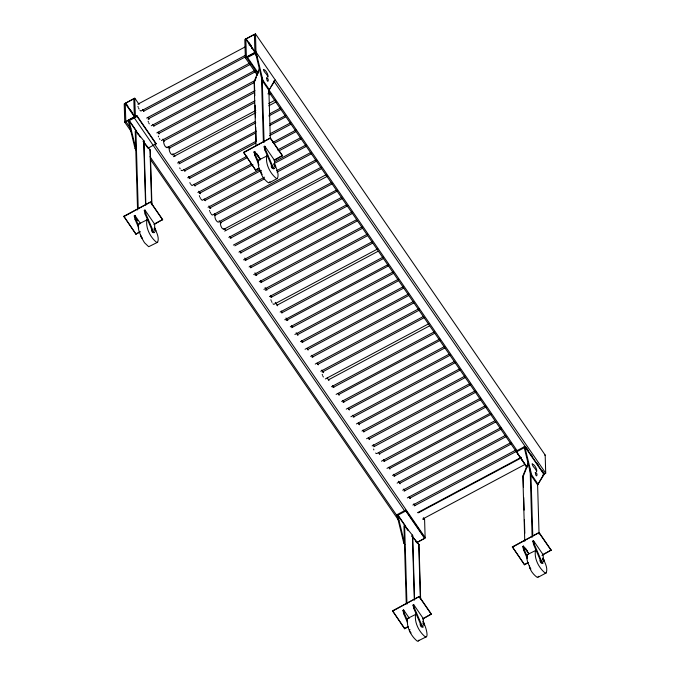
<?xml version="1.0" encoding="UTF-8"?>
<svg xmlns="http://www.w3.org/2000/svg" width="675" height="675" viewBox="0 0 675 675"><rect width="100%" height="100%" fill="white"/><g stroke="black" fill="none" stroke-linecap="round" stroke-linejoin="round"><path stroke-width="1.01" d="M140.704 235.086L140.965 236.512M142.493 237.963L142.248 238.376L141.379 237.398M167.164 146.981C165.746 149.116 162.928 142.729 163.755 140.948L254.5 92.5M172.69 154.162C171.264 156.305 168.446 149.909 169.273 148.129L254.475 102.651M223.898 228.614C222.48 230.749 219.662 224.362 220.489 222.573L321.427 168.699M273.038 168.387C272.405 169.67 270.405 165.443 271.654 165.434M274.008 168.463C273.561 169.999 272.168 167.164 271.983 166.531L264.904 150.086L264.119 146.559L264.794 146.205L274.447 160.237L274.59 165.156M274.674 168.109C274.227 169.636 272.843 166.809 272.649 166.177L265.57 149.732L264.794 146.205M421.926 626.771C421.242 628.265 419.082 623.025 420.753 624.038M125.246 103.444L133.81 98.845L134.35 116.977L125.82 121.551L125.246 103.444L134.806 117.332M245.835 39.066L254.399 34.467L254.939 52.599L246.383 57.164L245.835 39.066L255.395 52.962M255.479 33.919L255.977 52.161L245.354 57.831L244.806 39.479L255.437 33.809L545.181 455.077L545.712 473.15L542.607 475.352M423.579 519.463L424.592 519.446L425.123 537.519L423.799 538.768M544.632 473.757L541.991 470.5M256.019 145.657L254.121 81.591L259.529 68.04M254.821 95.681L254.416 82.029L256.357 77.195M257.124 75.254L258.677 71.381M524.77 541.24L522.838 476.12L528.255 462.569M523.454 487.063L523.142 476.558L528.171 463.978M143.235 141.362L147.968 148.238L156.17 143.657L136.865 115.602L128.166 120.243L135.068 148.576L136.173 150.179M255.352 52.355L262.254 80.679L268.886 90.323L269.933 88.526M270.979 86.721L274.649 80.409M268.886 90.323L275.316 80.055M415.505 541.046L416.686 542.767L424.887 538.186L405.591 510.131L396.883 514.772L403.785 543.105L404.89 544.708M524.07 446.884L530.972 475.208L537.604 484.852L543.375 474.938M537.604 484.852L544.042 474.584L524.745 446.529L516.038 451.17L526.888 467.48M147.876 219.426L138.923 223.872C136.974 228.234 139.97 233.196 141.438 237.33M146.964 219.586C145.311 227.644 150.331 237.457 156.718 242.435L157.629 242.274C159.604 237.372 156.271 231.905 154.381 227.391M153.174 232.495C151.985 233.153 150.483 227.855 152.263 229.804M154.145 232.656L153.605 232.748L152.398 230.993L145.066 213.95L144.29 210.423L144.956 210.068L154.609 224.1L154.727 228.032C158.287 234.436 152.213 228.783 154.71 228.074M316.828 161.013L214.962 215.393C214.523 217.73 215.949 221.282 218.16 222.202L320.954 167.324M267.705 155.571L258.761 160.017C257.15 164.523 259.436 170.986 262.221 174.488M266.794 155.722C265.148 163.78 270.16 173.593 276.556 178.571L277.467 178.411C279.442 173.509 276.109 168.041 274.219 163.527M260.938 171.155C260.12 174.488 265.199 180.765 268.523 182.857L269.983 181.769M416.593 613.955L407.649 618.41C406.004 626.467 411.016 636.272 417.403 641.25L426.355 636.803C429.013 635.302 423.174 618.958 422.93 623.455C424.626 628.206 425.317 623.194 422.736 621.202M415.682 614.115C414.037 622.173 419.048 631.986 425.436 636.964L426.355 636.803M418.314 641.09L418.871 640.162M536.431 550.1L527.487 554.546C525.538 558.908 528.525 563.861 529.993 567.996M535.52 550.26C533.874 558.309 538.886 568.122 545.273 573.1L546.185 572.94C548.159 568.038 544.826 562.57 542.936 558.056M529.478 565.591C529.419 569.784 533.697 574.982 537.241 577.387L538.701 576.298M134.106 117.619L135.43 116.37L134.705 98.12L124.217 103.849L124.757 122.2L134.106 117.619L404.688 510.983M137.877 104.169L245.295 46.828M141.075 110.978L245.717 55.122M143.454 111.291L245.32 56.911M247.32 56.641L256.019 52L545.712 473.15M136.865 115.602L137.067 116.438L129.035 120.724L140.273 137.059M255.555 53.19L247.523 57.476L258.171 72.951M146.652 118.091L249.446 63.222M249.919 64.589L148.053 118.969L148.694 119.104M151.251 125.769L254.973 70.411M153.63 126.082L255.496 71.702M156.828 132.891L254.99 80.485M158.228 133.76L254.534 82.35M135.068 148.576L135.734 148.213L128.832 119.888L136.215 130.621M262.254 80.679L262.921 80.325L256.019 52M161.426 140.569L254.956 90.636M154.381 144.61L156.17 143.657M166.953 147.749L254.931 100.786M267.891 93.867L269.747 92.88M269.291 94.745L271.139 93.749M172.479 154.938L255.817 110.447M268.785 103.528L275.265 100.06M173.424 156.693L255.842 112.7M268.802 105.781L276.21 101.824M177.55 163.004L255.336 121.483M269.224 114.067L280.336 108.135M178.943 163.882L255.808 122.85M268.777 115.931L280.808 109.502M182.149 170.682L256.23 131.136M270.118 123.727L285.863 115.324M184.486 170.944L255.791 132.882M269.688 125.466L285.424 117.062M187.692 177.744L256.213 141.168M270.11 133.751L290.478 122.875M189.084 178.622L255.757 143.032M269.654 135.616L290.95 124.242M140.493 231.736L135.877 234.2L123.803 216.287L150.576 201.994L162.641 219.535L154.347 224.345M259.394 168.269L255.698 170.243L243.624 152.331L270.405 138.037L282.462 155.571L274.168 160.38M123.812 216.667L150.576 201.994M243.633 152.702L270.405 138.037M140.594 223.678L134.916 215.426L134.249 215.789L135.025 219.308L138.772 228.015M259.023 165.122L254.863 155.444L254.078 151.926L254.753 151.563L260.423 159.815M134.257 216.16L134.916 215.426M144.298 210.803L144.956 210.068M254.095 152.297L254.753 151.563M264.136 146.939L264.802 146.585M192.291 185.422L246.923 156.262M272.852 142.417L296.004 130.064M194.662 185.735L247.447 157.562M274.303 143.227L295.599 131.853M135.025 219.308L135.692 218.953L134.924 215.806M145.066 213.95L145.741 213.587L144.965 210.44M254.863 155.444L255.53 155.09L254.762 151.943M264.904 150.086L265.57 149.732M197.868 192.544L251.573 163.873M277.501 150.027L300.653 137.666M199.26 193.413L252.973 164.742M278.902 150.905L301.126 139.042M135.877 234.2L139.556 231.854M154.33 223.973L162.641 219.535M256.61 169.374L258.457 168.387M274.151 160.009L282.462 155.571M153.934 224.454L154.609 224.1M202.466 200.222L259.875 169.568M274.691 161.662L306.18 144.855M204.837 200.526L261.326 170.378M274.295 163.451L305.775 146.644M152.145 230.394L152.812 230.04L145.741 213.587M271.983 166.531L272.649 166.177M154.17 232.327C155.908 232.782 152.584 231.719 152.812 230.04M208.043 207.335L264.532 177.179M276.564 170.758L310.829 152.466M209.436 208.204L264.077 179.044M277.037 172.125L311.302 153.832M157.629 242.274L148.686 246.721L144.484 242.713L141.159 236.967M269.435 182.697L277.467 178.411M212.642 215.013L316.356 159.646M223.687 229.382L326.481 174.513M224.674 231.095L327.468 176.226M228.8 237.406L331.594 182.537M230.2 238.283L332.058 183.904M233.398 245.084L336.192 190.215M234.816 245.835L337.601 190.966M238.942 252.146L341.727 197.277M240.334 253.024L342.2 198.644M243.54 259.824L346.326 204.955M244.991 260.634L347.777 205.765M249.117 266.946L351.903 212.077M250.509 267.815L352.375 213.443M253.716 274.624L356.501 219.755M255.167 275.425L357.033 221.046M259.293 281.737L362.087 226.868M260.693 282.614L362.551 228.234M263.891 289.415L367.605 234.048M265.283 290.292L367.149 235.913M269.418 296.603L372.203 241.726M270.81 297.473L372.676 243.101M274.008 304.282L377.73 248.915M276.952 305.26L377.89 251.378M280.15 312.061L382.944 257.192M281.551 312.938L383.417 258.559M284.749 319.739L388.471 264.381M286.166 320.49L388.032 266.119M290.292 326.801L393.086 271.932M291.693 327.679L393.55 273.299M294.891 334.479L398.604 279.121M297.27 334.792L398.208 280.91M300.468 341.601L403.262 286.732M301.868 342.47L403.734 288.098M305.066 349.279L408.78 293.912M307.446 349.591L408.383 295.709M310.643 356.392L413.438 301.523M312.044 357.269L413.91 302.889M315.242 364.07L418.956 308.703M317.562 364.449L419.428 310.078M320.768 371.258L423.554 316.389M322.161 372.127L424.027 317.756M325.367 378.937L429.081 323.57M328.303 379.915L429.241 326.033M331.509 386.716L434.295 331.847M332.902 387.593L434.767 333.214M336.108 394.402L439.822 339.036M338.445 394.656L440.311 340.276M341.643 401.456L444.437 346.587M343.043 402.334L444.909 347.954M346.241 409.143L449.035 354.265M348.621 409.447L450.487 355.075M350.899 416.745L454.612 361.387M353.219 417.125L455.085 362.753M356.417 423.934L459.211 369.065M358.796 424.246L460.662 369.866M362.002 431.047L464.788 376.177M363.395 431.924L465.261 377.544M366.593 438.725L470.315 383.366M368.921 439.104L470.787 384.733M372.119 445.913L474.913 391.044M476.305 391.913L373.79 446.74M376.718 453.592L480.431 398.225M379.19 453.887L481.056 399.516M381.468 461.185L485.182 405.827M383.788 461.565L486.582 406.696M386.986 468.374L489.78 413.505M389.332 468.627L491.197 414.256M392.529 475.436L494.395 421.057M393.93 476.305L495.796 421.934M397.128 483.114L500.842 427.748M399.507 483.427L501.373 429.047M402.705 490.227L505.499 435.358M404.106 491.105L505.972 436.725M407.303 497.905L511.017 442.547M409.683 498.218L511.549 443.846M412.881 505.027L515.675 450.149M414.281 505.896L516.147 451.524M405.591 510.131L405.793 510.967L397.761 515.253L408.409 530.727M516.24 452.005L524.273 447.719M417.479 512.705L521.201 457.338M418.407 512.814L521.201 457.945M422.533 519.126L525.327 464.257M403.785 543.105L404.452 542.742L397.558 514.417M530.972 475.208L531.638 474.854L524.745 446.529M416.652 542.582L424.887 538.186M408.291 626.763L404.595 628.729L392.521 610.824L419.302 596.523L431.367 614.064L423.065 618.874M528.112 562.798L524.424 564.773L512.35 546.86L539.123 532.567L551.188 550.1L541.966 555.407M392.538 611.196L419.302 596.523M512.359 547.231L539.123 532.567M409.312 618.207L403.633 609.955L402.967 610.318L403.751 613.837L407.498 622.544M413.682 604.597L413.007 604.952L413.792 608.479L420.863 624.923C422.17 628.341 424.938 628.045 421.538 624.569L414.458 608.116L413.682 604.597L423.326 618.629L423.478 623.548M528.584 553.525L523.471 546.092L522.804 546.455L523.581 549.973L527.327 558.681M533.512 540.734L534.296 544.261L541.367 560.706C544.776 564.182 542.008 564.486 540.7 561.06L533.621 544.615L532.845 541.097L533.512 540.734L543.164 554.766L543.308 559.685M402.975 610.689L403.633 609.955M413.016 605.332L413.691 604.969M522.813 546.826L523.471 546.092M532.853 541.468L533.528 541.114M403.751 613.837L404.418 613.482L403.65 610.335M413.792 608.479L414.458 608.116M523.581 549.973L524.256 549.619L523.488 546.472M533.621 544.615L534.296 544.261M404.595 628.729L407.354 626.881M423.056 618.502L430.439 614.554M524.424 564.773L528.103 562.427M542.877 554.538L551.188 550.1M422.66 618.983L423.326 618.629M420.863 624.923L421.538 624.569M540.7 561.06L541.367 560.706M538.152 577.226L546.185 572.94M544.497 454.975L545.181 455.077M248.999 44.854L249.64 44.989M163.755 140.948L164.388 141.083M169.273 148.129L169.914 148.272M258.761 160.017L259.673 159.857M138.923 223.872L139.843 223.72M214.962 215.393L215.603 215.536M220.489 222.573L221.122 222.716M527.487 554.546L528.398 554.386M530.938 569.017L529.942 568.063M407.649 618.41L408.561 618.249M411.109 632.88C410.062 632.855 408.577 628.99 410.037 629.75M540.371 559.963C538.92 559.938 541.662 564.84 541.721 562.579M140.012 110.43L140.442 110.835M181.077 170.134L181.507 170.547M191.649 185.287L190.755 184.275M201.825 200.078L200.931 199.066M212.001 214.878L211.106 213.857M272.945 303.733L273.375 304.138M375.654 453.043L376.076 453.448M145.868 205.057L143.969 140.991L135.903 130.984L135.236 131.347L137.565 209.967M143.184 141.429L150.306 150.196L151.926 204.812M414.593 599.586L412.687 535.52L404.62 525.521L403.954 525.876L406.257 603.45M412.248 536.321L419.023 544.725L420.643 599.341M411.902 535.958L419.023 544.725M249.075 42.736L251.463 46.212M254.45 50.549L255.648 52.287M246.105 38.821L255.656 52.717M525.859 447.053L528.255 450.529M531.242 454.866L532.432 456.604M536.617 462.687L538.405 465.286M254.694 53.241L257.082 56.717M273.805 81.034L544.396 474.398M262.921 80.325L269.553 89.969M246.653 57.535L257.411 73.162M268.76 89.665L517.236 450.9M517.742 453.651L523.986 462.721M525.69 465.202L526.821 466.855M245.303 57.721L257.251 75.085M268.599 91.581L526.635 466.712M531.638 474.854L538.279 484.498M254.121 81.591L254.416 82.029M522.838 476.12L523.142 476.558M270.413 138.409L282.479 155.95M539.131 532.938L551.197 550.479M532.845 541.097L533.976 542.742M256.542 153.444L260.373 159.03M256.247 153.385L260.12 159.013M254.078 151.926L255.783 154.398M525.808 548.775L527.453 551.163M524.973 547.914L528.837 553.542M243.624 152.331L255.698 170.243M512.35 546.86L524.408 564.393M134.89 98.288L139.075 104.372M142.653 109.578L143.851 111.316M148.036 117.399L149.226 119.129M152.812 124.343L154.001 126.082M158.186 132.157L159.384 133.895M162.962 139.109L164.16 140.839M168.337 146.922L169.535 148.66M173.121 153.866L174.909 156.473M178.495 161.679L179.693 163.418M183.87 169.501L185.068 171.231M188.646 176.445L189.844 178.183M194.029 184.258L195.218 185.996M198.804 191.211L200.593 193.809M204.179 199.024L205.377 200.762M208.955 205.968L210.752 208.575M214.338 213.781L215.528 215.519M219.113 220.733L220.902 223.332M224.488 228.547L225.686 230.285M229.863 236.36L231.061 238.098M240.022 251.125L241.211 252.863M244.797 258.069L245.995 259.808M250.172 265.882L251.37 267.621M254.948 272.835L256.745 275.434M260.331 280.648L261.52 282.386M265.106 287.592L266.895 290.199M270.481 295.414L271.679 297.143M275.257 302.358L277.653 305.834M281.23 311.04L282.428 312.778M286.014 317.984L287.803 320.591M291.389 325.806L292.579 327.544M296.165 332.75L297.953 335.357M301.539 340.563L302.738 342.301M306.914 348.384L308.112 350.114M311.698 355.328L312.888 357.067M317.073 363.142L318.262 364.88M321.848 370.086L323.646 372.693M327.223 377.907L329.02 380.506M332.598 385.72L333.796 387.458M337.981 393.533L339.171 395.272M342.757 400.486L343.955 402.216M348.131 408.299L349.329 410.037M352.907 415.243L354.105 416.981M358.29 423.056L359.48 424.794M363.066 430.009L364.255 431.747M368.44 437.822L369.638 439.56M373.216 444.766L374.414 446.504M378.591 452.587L379.789 454.317M383.375 459.532L384.564 461.27M388.749 467.345L389.948 469.083M393.525 474.289L394.723 476.027M398.309 481.241L400.098 483.848M403.684 489.054L404.873 490.792M409.058 496.868L410.248 498.606M413.834 503.82L415.032 505.55M423.394 517.708L424.592 519.446M137.067 116.438L156.001 143.952M154.541 144.155L425.123 537.519M126.098 103.638L127.887 106.237M130.275 109.713L132.064 112.32M125.508 103.191L134.468 116.218M405.793 510.967L424.718 538.481M143.969 140.991L143.665 140.552L145.572 204.618M150.306 150.196L150.002 149.757L151.622 204.373M138.4 134.612L135.903 130.984L138.206 208.55M412.687 535.52L412.391 535.081L414.323 600.193M398.689 516.071L405.506 525.968M411.952 535.891L414.323 539.325M407.666 529.942L404.62 525.521L406.957 604.125M396.883 514.772L398.056 516.476M126.065 121.905L130.84 128.857M149.96 156.642L397.845 517.008M124.706 122.091L131.279 131.642M150.398 159.427L398.874 520.67M150.593 202.373L162.65 219.907M419.31 596.903L431.376 614.436M136.519 219.088L137.649 220.733M123.803 216.287L135.869 233.828M392.521 610.824L404.587 628.358M159.427 138.653L159.899 139.413M322.92 376.161L323.359 377.021M271.561 301.506L272.008 302.366M210.195 212.245L210.634 213.106M200.019 197.446L200.458 198.307M189.844 182.655L190.282 183.516M179.702 167.915L180.141 168.775M148.804 123.002L149.251 123.863M138.628 108.211L139.075 109.063M524.256 549.619L527.58 557.356M255.53 155.09L258.449 161.857M404.418 613.482L407.329 620.249M135.692 218.953L138.611 225.72M251.446 47.621L251.834 48.524M373.587 449.035L373.882 449.921M322.228 374.38L322.532 375.266M270.877 299.725L271.181 300.603M209.503 210.457L209.807 211.343M199.328 195.666L199.631 196.543M158.296 136.012L158.6 136.89M148.12 121.213L148.424 122.099M137.945 106.422L138.248 107.308M537.57 483.705L539.063 534.026M530.972 475.116L532.778 535.908M530.111 469.074L532.136 537.308M523.766 497.568L524.138 510.165M524.416 519.623L524.821 533.275M418.719 544.286L420.339 598.902M268.852 89.176L270.312 138.451M262.153 77.439L264.085 142.433M261.385 74.545L263.385 141.725M255.108 105.14L255.479 117.737M255.757 127.195L256.163 140.847M266.583 77.963C267.536 85.413 269.873 78.224 266.583 77.963M535.3 472.492C536.254 479.942 538.599 472.762 535.3 472.492M263.486 69.449C263.765 72.546 267.368 73.837 267.865 77.144C268.928 75.44 265.756 69.5 263.486 69.449M532.204 463.978C532.482 467.075 536.093 468.366 536.591 471.673C537.654 469.969 534.473 464.029 532.204 463.978M273.923 164.076C274.835 169.94 277.417 165.772 273.923 164.076M542.649 558.605C543.552 564.469 546.134 560.301 542.649 558.605"/></g></svg>
